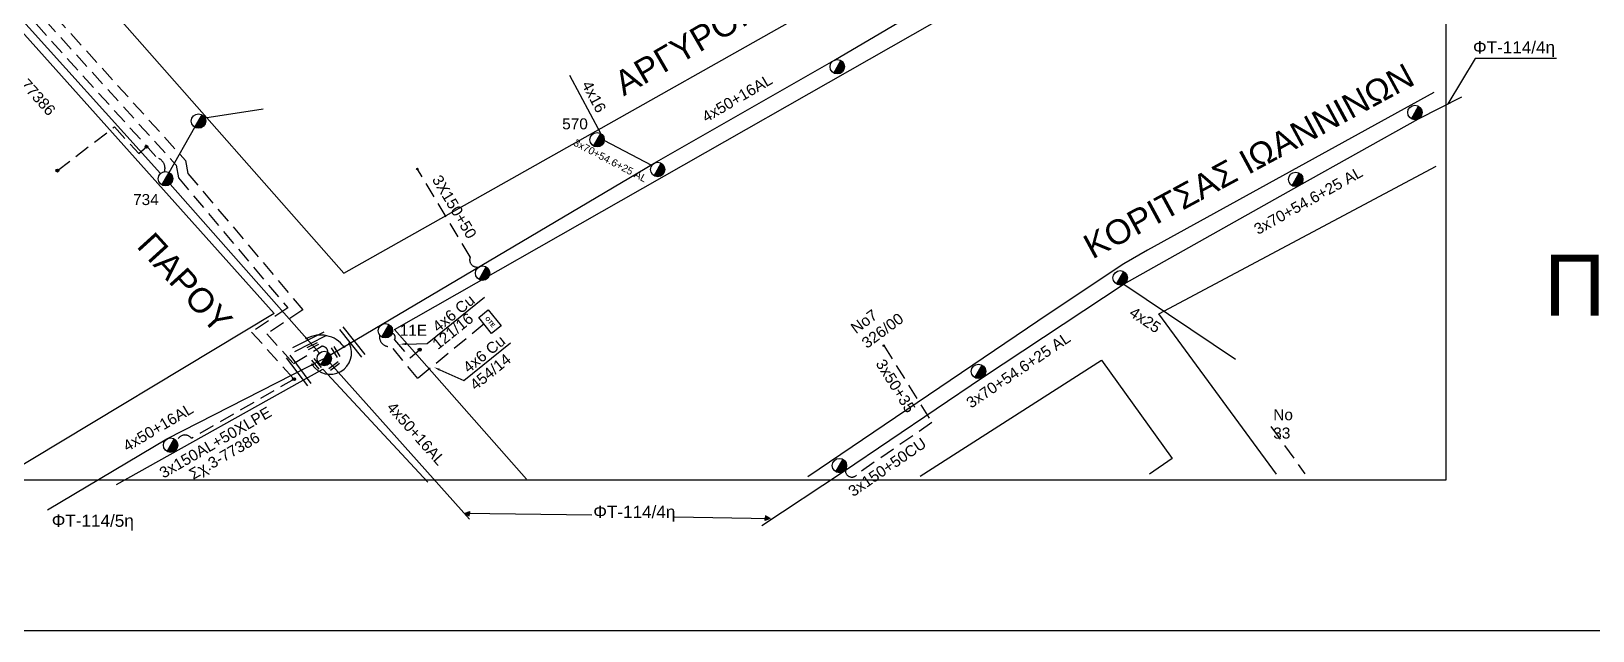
# Model space of a CAD drawing. Header units: millimetres. Extents: x 1421 to 7149, y 887 to 1917.
# Drawn here: x 6757.9 to 7013.1, y 887.4 to 985.3 of the extents above; entities that cross this region are included whole.
import ezdxf
from ezdxf import colors
from ezdxf.entities.mleader import LeaderData, LeaderLine
from ezdxf.enums import TextEntityAlignment as Align
from ezdxf.math import Vec2, Vec3

# ---------------------------------------------------------------- set-up
doc = ezdxf.new("R2010")
doc.units = ezdxf.units.MM
doc.linetypes.add('DASHED', pattern=[19.05, 12.7, -6.35])
for name, color, linetype in [('3x48+35+16_5', 7, 'Continuous'), ('4X35', 7, 'DASHED'), ('Pillar OTE', 7, 'Continuous'), ('Άγνωστα', 7, 'Continuous'), ('Γυμνά εναέρια ΧΤ και ΦΟΠ (3Φ)   4x50+16AL', 7, 'Continuous'), ('Εναέρια παροχή ΧΤ 4x16', 7, 'SYN_LINE'), ('Εναέρια παροχή ΧΤ 4x25', 7, 'SYN_LINE'), ('Επιγραφές - Σχήματα', 7, 'Continuous'), ('Καλωδια Χ.Τ. 3x50+35', 7, 'Continuous'), ('Καλωδια ΧΤ  3X95+50', 7, 'Continuous'), ('Καλώδια ΧΤ   3x150+50CU', 7, 'DASHED'), ('Καλώδια ΧΤ   3x150AL+50CU', 7, 'DASHED'), ('Μηχανική τομή', 7, 'Continuous'), ('Στύλος ΦΜ', 7, 'Continuous'), ('Στύλος ΦΜ @ 1', 7, 'Continuous'), ('Συνδέσεις', 7, 'Continuous'), ('Συνεστραμμένα ΧΤ   3x70+54.6+25 AL', 7, 'SYN_LINE'), ('Τομή', 7, 'Continuous'), ('Υπόβαθρο ΔΕΗ', 7, 'Continuous'), ('Υπόγεια καλώδια Παροχών ΧΤ   4x6', 7, 'DASHED')]:
    doc.layers.add(name, color=color, linetype=linetype)
doc.styles.add('arial', font='arial.ttf')
doc.styles.get("Standard").update_dxf_attribs({"font": 'arial.ttf'})
doc.linetypes.add('SYN_LINE', pattern='A,0.5,-0.0001,["/\\/\\/\\/",Standard,S=0.1,R=0,X=0,Y=-0.05],-0.25', length=0.7501)

# ---------------------------------------------------------------- blocks, each defined once
blk = doc.blocks.new('ΥΠΑΡΧΩΝ ΤΣΙΜΕΝΤΕΝΙΟΣ ΣΤΥΛΟΣ')
at = {"layer": 'Στύλος ΦΜ'}
blk.add_hatch(color=256, dxfattribs=at).paths.add_polyline_path([(-1.29, -2.28, 0.574793), (2.62, 0, 0.268822), (1.3, 2.27)])
blk.add_line((-1.29, -2.28), (1.3, 2.27), dxfattribs=at)
blk.add_circle((0, 0), 2.62, dxfattribs=at)
at = {"layer": 'Στύλος ΦΜ', "flags": 4}
for tag, p in [('ΑΡΙΘΜΟΣ', (-4.68, 8.05)), ('ΤΥΠΟΣ', (-4.91, 3.03))]:
    blk.add_attdef(tag, p, '', height=4, dxfattribs=at)
blk = doc.blocks.new('ΤΟΜΗ')
at = {"layer": 'Τομή', "ltscale": 40}
for p, q in [((10.9, 0.2), (-12.1, 0.2)), ((10.9, -2.6), (-12.1, -2.6))]:
    blk.add_line(p, q, dxfattribs=at)
blk = doc.blocks.new('ΜΗΧΑΝΙΚΗ ΤΟΜΗ')
at = {"layer": 'Μηχανική τομή', "ltscale": 40}
for p, q in [((-3.7, 1.2), (3.9, 1.2)), ((3.9, -0.4), (-3.7, -0.4))]:
    blk.add_line(p, q, dxfattribs=at)
blk = doc.blocks.new('_ΣΥΝΔΕΣΗ')
at = {"layer": 'Συνδέσεις', "linetype": 'SYN_LINE', "ltscale": 40}
blk.add_hatch(color=256, dxfattribs=at).paths.add_polyline_path([(0.5, -0.01, 1), (-0.5, -0.01, 1)])
at = {"layer": 'Συνδέσεις'}
blk.add_circle((0, -0.01), 0.5, dxfattribs=at)
blk = doc.blocks.new('PILLAR ΟΤΕ')
at = {"layer": 'Pillar OTE', "ltscale": 40}
blk.add_lwpolyline([(-3.31, 2.02), (3.39, 2.02), (3.39, -1.99), (-3.31, -1.99)], close=True, dxfattribs=at)
at = {"layer": 'Pillar OTE', "insert": (-1.81, 0.71), "char_height": 1.3575, "width": 109.961, "attachment_point": 1}
blk.add_mtext('{\\fArial|b1|i0|c161|p34;OTE}', dxfattribs=at)

msp = doc.modelspace()

# ---------------------------------------------------------------- hatches: boundary and pattern name
at = {"layer": 'Άγνωστα', "lineweight": -3, "ltscale": 0.1}
h = msp.add_hatch(color=256, dxfattribs=at)
h.paths.add_polyline_path([(6829.5, 906.53), (6828.69, 906.54), (6829.49, 906.15)])
h.paths.add_polyline_path([(6829.5, 906.91), (6828.69, 906.54), (6829.5, 906.53)])
h = msp.add_hatch(color=256, dxfattribs=at)
h.paths.add_polyline_path([(6877.86, 905.79), (6878.67, 905.75), (6877.85, 905.41)])
h.paths.add_polyline_path([(6877.88, 906.17), (6878.67, 905.75), (6877.86, 905.79)])

# ---------------------------------------------------------------- linework, layer by layer
at = {"lineweight": -3, "ltscale": 0.1}
for points in [[(4932.72, 1917.4), (7149.36, 1917.4), (7149.36, 887.4), (4932.72, 887.4)], [(5038.25, 1899.55), (6989.1, 1899.55), (6989.1, 911.99), (5038.25, 911.99)]]:
    msp.add_lwpolyline(points, close=True, dxfattribs=at)
at = {"layer": '3x48+35+16_5', "color": 85, "lineweight": -3, "ltscale": 0.2}
for points in [[(6754.53, 989.21), (6779.04, 962.13)], [(6780.62, 960.38), (6805.01, 932.76)]]:
    msp.add_lwpolyline(points, dxfattribs=at)
at = {"layer": '4X35', "color": 85, "linetype": 'SYN_LINE', "lineweight": -3, "ltscale": 12}
msp.add_lwpolyline([(6786.28, 971.19), (6795.78, 972.65)], dxfattribs=at)
at = {"layer": 'Άγνωστα', "lineweight": -3, "ltscale": 0.1}
for p, q in [((6993.88, 980.89), (6989.44, 973.47)), ((7007.21, 980.89), (6993.88, 980.89))]:
    msp.add_line(p, q, dxfattribs=at)
for points in [[(6849.5, 906.29), (6828.69, 906.54), (6829.5, 906.91), (6829.5, 906.53)], [(6849.5, 906.29), (6828.69, 906.54), (6829.49, 906.15), (6829.5, 906.53)], [(6863.02, 906.04), (6878.67, 905.75), (6877.88, 906.17), (6877.86, 905.79)], [(6863.02, 906.04), (6878.67, 905.75), (6877.85, 905.41), (6877.86, 905.79)]]:
    msp.add_lwpolyline(points, dxfattribs=at)
at = {"layer": 'Γυμνά εναέρια ΧΤ και ΦΟΠ (3Φ)   4x50+16AL', "color": 151, "lineweight": -3, "ltscale": 0.2}
msp.add_lwpolyline([(6760.54, 907.14), (6780.07, 918.73), (6805.79, 931.88), (6859.68, 963.77), (6889.06, 980.57), (6906.31, 990.76), (6944.08, 1012.42), (6977.89, 1030.01)], dxfattribs=at)
at = {"layer": 'Γυμνά εναέρια ΧΤ και ΦΟΠ (3Φ)   4x50+16AL', "color": 173, "lineweight": -3, "ltscale": 0.2}
msp.add_lwpolyline([(6806.71, 931.15), (6829.5, 905.63)], dxfattribs=at)
at = {"layer": 'Εναέρια παροχή ΧΤ 4x16', "color": 151, "linetype": 'SYN_LINE', "lineweight": -3, "ltscale": 12}
msp.add_lwpolyline([(6850.97, 968.64), (6845.93, 978.14)], dxfattribs=at)
at = {"layer": 'Εναέρια παροχή ΧΤ 4x25', "color": 173, "lineweight": -3, "ltscale": 20}
msp.add_lwpolyline([(6936.45, 944.03), (6954.75, 931.76)], dxfattribs=at)
at = {"layer": 'Καλωδια Χ.Τ. 3x50+35', "color": 173, "linetype": 'DASHED', "lineweight": -3, "ltscale": 0.2}
msp.add_lwpolyline([(6897.24, 933.98), (6905.1, 921.41)], dxfattribs=at)
at = {"layer": 'Καλωδια ΧΤ  3X95+50', "color": 85, "linetype": 'DASHED', "lineweight": -3, "ltscale": 0.2}
msp.add_lwpolyline([(6762.17, 962.58), (6771.48, 969.73), (6775.46, 965.36), (6776.76, 966.54)], dxfattribs=at)
at = {"layer": 'Καλώδια ΧΤ   3x150+50CU', "color": 151, "lineweight": -3, "ltscale": 0.2}
msp.add_lwpolyline([(6831.25, 946.92, -0.679318), (6829.64, 948.49), (6821.01, 962.82)], format="xyb", dxfattribs=at)
at = {"layer": 'Καλώδια ΧΤ   3x150+50CU', "color": 173, "lineweight": -3, "ltscale": 0.2}
msp.add_lwpolyline([(6905.1, 921.41), (6892.94, 913.04, -0.796111), (6890.97, 913.63)], format="xyb", dxfattribs=at)
at = {"layer": 'Καλώδια ΧΤ   3x150AL+50CU', "color": 173, "lineweight": -3, "ltscale": 0.2}
msp.add_lwpolyline([(6744.74, 993.59), (6751.88, 999.43), (6759.2, 991.5), (6759.23, 990.62), (6783.09, 964.25), (6783.51, 962.12), (6802.26, 939.82), (6796.41, 935.89), (6800.78, 931.04), (6805.28, 933.86, -0.470853), (6806.37, 932.9)], format="xyb", dxfattribs=at)
at = {"layer": 'Καλώδια ΧΤ   3x150AL+50CU', "color": 151, "lineweight": -3, "ltscale": 0.2}
msp.add_lwpolyline([(6745.78, 992.31), (6751.72, 997.17), (6757.57, 990.83), (6757.6, 989.96), (6781.56, 963.49), (6781.98, 961.39), (6799.82, 940.16), (6793.91, 936.2), (6800.84, 928.51)], dxfattribs=at)
at = {"layer": 'Καλώδια ΧΤ   3x150AL+50CU', "color": 85, "lineweight": -3, "ltscale": 0.2}
msp.add_lwpolyline([(6746.73, 991.14), (6751.58, 995.1), (6756.08, 990.22), (6756.11, 989.36), (6778.5, 964.64, -0.43071), (6779.66, 962.42)], format="xyb", dxfattribs=at)
at = {"layer": 'Καλώδια ΧΤ   3x150AL+50CU', "color": 151, "lineweight": -3, "ltscale": 0.2}
msp.add_lwpolyline([(6800.84, 928.51), (6800.84, 928.51), (6784.1, 918.82), (6784.1, 918.82, 0.664933), (6781.7, 918.29)], format="xyb", dxfattribs=at)
at = {"layer": 'Καλώδια ΧΤ   3x150AL+50CU', "lineweight": -3, "ltscale": 0.2}
msp.add_lwpolyline([(6960.53, 920.77), (6966.08, 913.06)], dxfattribs=at)
at = {"layer": 'Συνεστραμμένα ΧΤ   3x70+54.6+25 AL', "color": 173, "lineweight": -3, "ltscale": 20}
msp.add_lwpolyline([(6877.32, 904.59), (6890.64, 913.4), (6913.38, 928.8), (6936.53, 944.08), (6965.14, 960.12), (6984.62, 971.06), (6991.72, 974.62)], dxfattribs=at)
at = {"layer": 'Συνεστραμμένα ΧΤ   3x70+54.6+25 AL', "color": 85, "lineweight": -3, "ltscale": 10}
msp.add_lwpolyline([(6780.42, 962.28), (6784.64, 969.65)], dxfattribs=at)
at = {"layer": 'Συνεστραμμένα ΧΤ   3x70+54.6+25 AL', "color": 151, "linetype": 'SYN_LINE', "lineweight": -3, "ltscale": 10}
msp.add_lwpolyline([(6859.32, 963.44), (6851.55, 967.5)], dxfattribs=at)
at = {"layer": 'Υπόβαθρο ΔΕΗ', "lineweight": -3, "ltscale": 0.2}
for points in [[(6772.76, 986.87), (6809, 945.85), (6958.27, 1029.99), (6957.93, 1039.05), (6950.34, 1042.15), (6892.28, 1009.4)], [(6838.85, 912.17), (6817.24, 936.6), (6979.62, 1029.02), (6986.9, 1024.98)], [(6719.02, 911.05), (6663.14, 986.96), (6719.18, 1026.8), (6797.62, 939.21), (6753.07, 912.45)], [(6987.14, 975.35), (6940.32, 949.56), (6936.46, 947.35), (6924.29, 939.24), (6884.82, 912.54)], [(6961.45, 912.97), (6942.21, 939.19), (6987.52, 963.29)], [(6771.84, 911.3), (6805.55, 930.15), (6822.7, 911.69)], [(6903.17, 912.64), (6932.83, 931.61), (6944.38, 915.57), (6940.69, 912.97)]]:
    msp.add_lwpolyline(points, dxfattribs=at)
at = {"layer": 'Υπόβαθρο ΔΕΗ', "lineweight": -3}
for centre, radius, start, end in [((6805.18, 930.96), 4.76, 36.3618, 118.797), ((6806.72, 932.84), 3.53, 214.3296, 24.9212)]:
    msp.add_arc(centre, radius, start, end, dxfattribs=at)
at = {"layer": 'Υπόγεια καλώδια Παροχών ΧΤ   4x6', "color": 151, "lineweight": -3, "ltscale": 0.2}
for points in [[(6831.93, 937.54), (6821.09, 928.62), (6816.7, 933.88, -0.537472), (6814.84, 935.71)], [(6816.88, 936, -0.524543), (6817.24, 934.93), (6819.85, 931.97), (6821.38, 933.33)]]:
    msp.add_lwpolyline(points, format="xyb", dxfattribs=at)

# ---------------------------------------------------------------- block references
at = {"layer": 'Pillar OTE', "xscale": 0.5, "yscale": 0.5, "zscale": 0.5, "rotation": 308.9999999999999}
msp.add_blockref('PILLAR ΟΤΕ', (6832.84, 937.91), dxfattribs=at)
at = {"layer": 'Μηχανική τομή', "lineweight": -3}
for p, xscale, yscale, zscale, rotation in [((6803.94, 933.81), 0.2500000000000249, 0.2500000000000249, 0.2500000000000249, 26.54726154757862), ((6804.43, 930.98), 0.2500000000003141, 0.2500000000003141, 0.2500000000003141, 309.312195519568), ((6807.55, 932.91), 0.2500000000003338, 0.2500000000003338, 0.2500000000003338, 301.4484756323009), ((6807.46, 930.56), 0.249999999999812, 0.249999999999812, 0.249999999999812, 37.28198360510898)]:
    msp.add_blockref('ΜΗΧΑΝΙΚΗ ΤΟΜΗ', p, dxfattribs=dict(at, xscale=xscale, yscale=yscale, zscale=zscale, rotation=rotation))
at = {"layer": 'Στύλος ΦΜ @ 1', "lineweight": -3, "ltscale": 40, "xscale": 0.4499999999998181, "yscale": 0.4499999999998181, "zscale": 0.4499999999998181}
for p in [(6889.64, 979.55), (6984.05, 972.08), (6785.23, 970.68), (6860.28, 962.76), (6964.57, 961.15), (6831.66, 945.82), (6935.88, 945.06), (6805.79, 931.88), (6912.72, 929.77), (6780.67, 917.72), (6889.99, 914.39)]:
    msp.add_blockref('ΥΠΑΡΧΩΝ ΤΣΙΜΕΝΤΕΝΙΟΣ ΣΤΥΛΟΣ', p, dxfattribs=at)
at = {"layer": 'Στύλος ΦΜ @ 1', "lineweight": -3, "ltscale": 40}
ref = msp.add_blockref('ΥΠΑΡΧΩΝ ΤΣΙΜΕΝΤΕΝΙΟΣ ΣΤΥΛΟΣ', (6850.38, 967.62), dxfattribs=dict(at, xscale=0.4499999999998181, yscale=0.4499999999998181, zscale=0.4499999999998181))
ref.add_attrib('ΑΡΙΘΜΟΣ', '570', (6844.67, 969.32), dxfattribs={"layer": 'Στύλος ΦΜ', "height": 1.8, "flags": 4})
ref = msp.add_blockref('ΥΠΑΡΧΩΝ ΤΣΙΜΕΝΤΕΝΙΟΣ ΣΤΥΛΟΣ', (6779.83, 961.25), dxfattribs=dict(at, xscale=0.4499999999998181, yscale=0.4499999999998181, zscale=0.4499999999998181))
ref.add_attrib('ΑΡΙΘΜΟΣ', '734', (6774.53, 956.95), dxfattribs={"layer": 'Στύλος ΦΜ', "height": 1.8, "flags": 4})
ref = msp.add_blockref('ΥΠΑΡΧΩΝ ΤΣΙΜΕΝΤΕΝΙΟΣ ΣΤΥΛΟΣ', (6815.78, 936.41), dxfattribs=dict(at, xscale=0.4499999999998181, yscale=0.4499999999998181, zscale=0.4499999999998181))
ref.add_attrib('ΑΡΙΘΜΟΣ', '11Ε', (6818.12, 935.6), dxfattribs={"layer": 'Στύλος ΦΜ', "height": 1.8, "flags": 4})
at = {"layer": 'Συνδέσεις', "lineweight": -3}
for p, xscale, yscale, zscale in [((6776.73, 966.48), 0.4777242751392805, 0.4777242751392805, 0.4777242751392805), ((6762.17, 962.59), 0.4777242751392805, 0.4777242751392805, 0.4777242751392805), ((6821.01, 962.83), 0.25, 0.25, 0.25), ((6802.89, 935.16), 0.25, 0.25, 0.25), ((6809.93, 934.35), 0.25, 0.25, 0.25), ((6809.01, 933.79), 0.25, 0.25, 0.25), ((6821.38, 933.33), 0.4777242751392805, 0.4777242751392805, 0.4777242751392805), ((6897.24, 933.98), 0.25, 0.25, 0.25), ((6803.82, 930.87), 0.25, 0.25, 0.25), ((6800.84, 928.51), 0.4777242751392805, 0.4777242751392805, 0.4777242751392805)]:
    msp.add_blockref('_ΣΥΝΔΕΣΗ', p, dxfattribs=dict(at, xscale=xscale, yscale=yscale, zscale=zscale))
at = {"layer": 'Τομή', "lineweight": -3}
for p, xscale, yscale, zscale, rotation in [((6810.73, 934.66), 0.250000000000338, 0.250000000000338, 0.250000000000338, 308.3889188480298), ((6803.32, 934.93), 0.2500000000000249, 0.2500000000000249, 0.2500000000000249, 26.54726154757862), ((6801.96, 929.96), 0.2499999999998443, 0.2499999999998443, 0.2499999999998443, 306.8909211718526)]:
    msp.add_blockref('ΤΟΜΗ', p, dxfattribs=dict(at, xscale=xscale, yscale=yscale, zscale=zscale, rotation=rotation))

# ---------------------------------------------------------------- texts
at = {"lineweight": -3, "ltscale": 40, "char_height": 4, "width": 64.8866, "attachment_point": 1, "style": 'arial'}
for s, insert, rotation in [('ΑΡΓΥΡΟΚΑΣΤΡΟΥ', (6852.72, 978.14), 30.0909), ('ΚΟΡΙΤΣΑΣ ΙΩΑΝΝΙΝΩΝ', (6929.43, 951.56), 28.4611), ('ΠΑΡΟΥ', (6777.92, 952.84), 312.2608)]:
    msp.add_mtext(s, dxfattribs=dict(at, insert=insert, rotation=rotation))
at = {"layer": 'Άγνωστα', "lineweight": -3, "ltscale": 0.1}
for s, height, rotation, p in [('Σχ. 3-77386', 1.8, 311.9979, (6756.84, 977)), (' 4x50+16AL', 1.8, 30.616, (6872.96, 974.24)), ('4x16', 1.8, 297.9198, (6849.88, 974.67)), ('3x70+54.6+25 AL', 1.2, 332.4008, (6852.53, 964.22)), (' 3x70+54.6+25 AL', 1.8, 29.2816, (6966.31, 957.52)), ('3X150+50', 1.8, 301, (6827.06, 956.67)), (' 4x6 Cu', 1.8, 39, (6826.64, 939.07)), ('121/16', 1.8, 39, (6826.79, 936.37)), (' 4x25', 1.8, 326.1676, (6939.68, 938.39)), (' 4x6 Cu', 1.8, 39, (6831.64, 932.4)), ('3x70+54.6+25 AL', 1.8, 34.0987, (6919.22, 929.98)), ('454/14', 1.8, 39, (6832.93, 929.71)), ('3x50+35', 1.8, 302.022, (6899.18, 927.41)), ('4x50+16AL', 1.8, 30.6846, (6778.62, 920.65)), ('3x150AL+50XLPE', 1.8, 30.0514, (6787.98, 918.18)), ('4x50+16AL', 1.8, 311.7685, (6820.8, 919.62)), ('Σχ.3-77386', 1.8, 30.0514, (6789.45, 916.02)), (' 3x150+50CU', 1.8, 34.5375, (6897.51, 913.94))]:
    msp.add_text(s, height=height, rotation=rotation, dxfattribs=at).set_placement(p, align=Align.MIDDLE_CENTER)
at = {"layer": 'Άγνωστα', "lineweight": -3, "ltscale": 0.1, "char_height": 2, "width": 6.1629, "attachment_point": 1}
for s, insert in [('ΦΤ-114/4η', (6993.55, 983.72)), ('ΦΤ-114/5η', (6761.24, 906.38)), ('ΦΤ-114/4η', (6849.76, 907.82))]:
    msp.add_mtext(s, dxfattribs=dict(at, insert=insert))
at = {"layer": 'Άγνωστα', "lineweight": -3, "ltscale": 0.1, "insert": (6891.62, 937.28), "char_height": 1.8, "width": 19.9293, "attachment_point": 1, "rotation": 36.5673}
msp.add_mtext('No7\\P326/00', dxfattribs=at)
at = {"layer": 'Άγνωστα', "color": 7, "lineweight": -3}
note = msp.add_mtext_dynamic_manual_height_columns('No ', width=1.8, gutter_width=1.94, heights=[0.0453, 0], dxfattribs=dict(at, insert=(6957.16, 923.6), char_height=1.8, attachment_point=1))
for column, words in zip(note.columns.linked_columns, ['33']):
    column.text = words
at = {"layer": 'Επιγραφές - Σχήματα', "lineweight": -3, "ltscale": 10, "insert": (7005.13, 948.86), "char_height": 10, "width": 315.0361, "attachment_point": 1}
msp.add_mtext('ΠΙΝΑΚΙΔΑ  Χ.Τ. Νο 25', dxfattribs=at)

# ---------------------------------------------------------------- leaders
at = {"layer": 'Άγνωστα', "linetype": 'Continuous', "ltscale": 0.2}
ml = msp.add_multileader_mtext('Standard', dxfattribs=at)
ml.set_content('', color=256)
ml.set_leader_properties()
ml.build(insert=Vec2(0, 0))
ml.multileader.update_dxf_attribs({"arrow_head_size": 1})
ctx = ml.context
ctx.base_point, ctx.arrow_head_size, ctx.plane_origin, ctx.plane_x_axis, ctx.plane_y_axis = Vec3(6831.95, 941.91), 1, Vec3(6817.78, 936.52), Vec3(0.777146, 0.62932), Vec3(-0.62932, 0.777146)
notes = []
notes.append((ctx, [(0, (1, 1, 0), (6822.6, 934.34), (0.777146, 0.62932), 12.03, [(0, [(6818.14, 934.22)], 0, [])])]))
ctx.mtext.insert, ctx.mtext.text_direction, ctx.mtext.rotation, ctx.mtext.flow_direction = Vec3(6832.25, 944.72), Vec3(0.777146, 0.62932), 0.680678, 5
ml = msp.add_multileader_mtext('Standard', dxfattribs=at)
ml.set_content('', color=256)
ml.set_leader_properties()
ml.build(insert=Vec2(0, 0))
ml.multileader.update_dxf_attribs({"arrow_head_size": 1})
ctx = ml.context
ctx.base_point, ctx.arrow_head_size, ctx.plane_origin, ctx.plane_x_axis, ctx.plane_y_axis = Vec3(6836.22, 934.46), 1, Vec3(6823.74, 930.45), Vec3(0.777146, 0.62932), Vec3(-0.62932, 0.777146)
notes.append((ctx, [(0, (1, 1, 0), (6828.57, 928.26), (0.777146, 0.62932), 9.85, [(0, [(6823.74, 930.45)], 0, [])])]))
ctx.mtext.insert, ctx.mtext.text_direction, ctx.mtext.rotation, ctx.mtext.flow_direction = Vec3(6836.52, 937.28), Vec3(0.777146, 0.62932), 0.680678, 5
for ctx, leaders in notes:
    for number, flags, end, landing, length, lines in leaders:
        leader = LeaderData()
        leader.index, (leader.has_last_leader_line, leader.has_dogleg_vector, leader.attachment_direction) = number, flags
        leader.last_leader_point, leader.dogleg_vector, leader.dogleg_length = Vec3(end), Vec3(landing), length
        for number, points, colour, breaks in lines:
            line = LeaderLine()
            line.index, line.vertices, line.color, line.breaks = number, Vec3.list(points), colors.encode_raw_color(colour), breaks
            leader.lines.append(line)
        ctx.leaders.append(leader)

doc.saveas('drawing.dxf')
